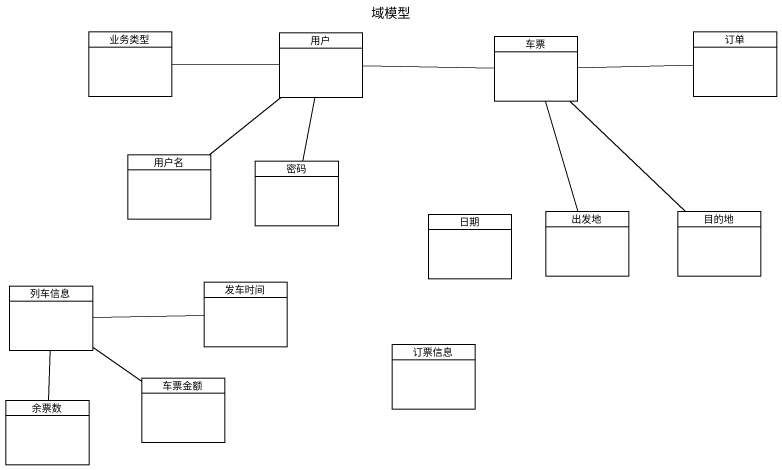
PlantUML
@startuml
title 域模型
hide circle
hide empty members
class 业务类型
class 用户
class 车票
class 订单
class 用户名
class 密码
class 日期
class 出发地
class 目的地
class 列车信息
class 发车时间
class 订票信息
class 余票数
class 车票金额
用户 -left- 业务类型
用户 -right- 车票
用户 -- 用户名
用户 -- 密码
车票 -right- 订单
车票 -- 出发地
车票 -- 目的地
列车信息 -right- 发车时间
列车信息 -- 余票数
列车信息 -- 车票金额
@enduml
